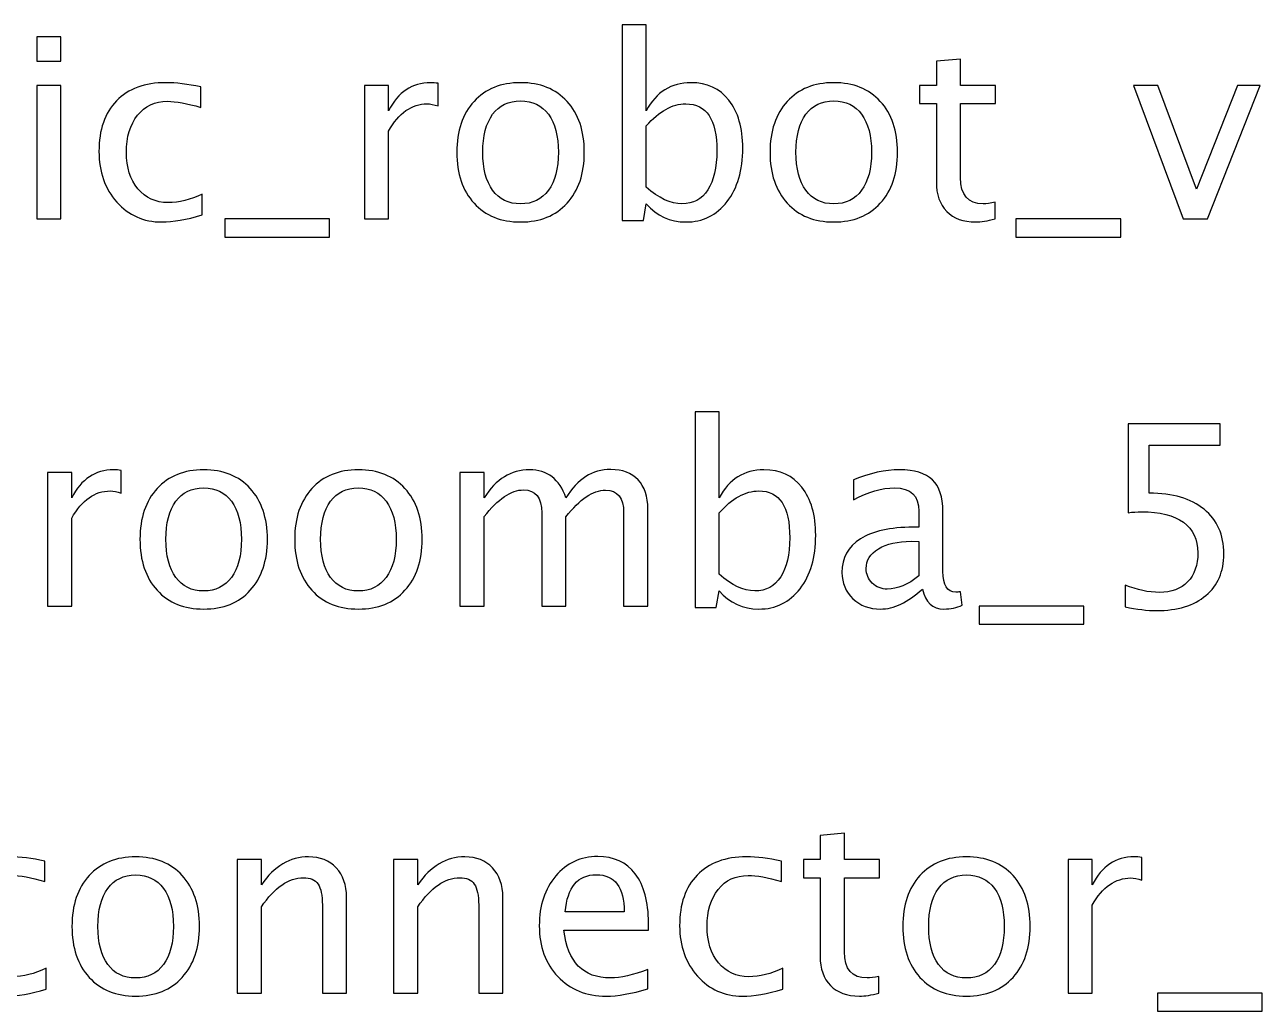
# Model space of a CAD drawing. Header units: centimetres. Extents: x -12.2 to 12.2, y -11.2 to 14.1.
# Drawn here: x 0.23 to 6.47, y 9.18 to 14.15 of the extents above; entities that cross this region are included whole.
import ezdxf

# ---------------------------------------------------------------- set-up
doc = ezdxf.new("R2010")
doc.units = ezdxf.units.CM
doc.header["$MEASUREMENT"] = 0
doc.layers.add('Layer 1', color=7, linetype='Continuous')

msp = doc.modelspace()

# ---------------------------------------------------------------- linework, layer by layer
at = {"layer": 'Layer 1'}
for points, knots in [([(3.24473, 13.16282), (3.24473, 13.16282), (3.24473, 14.14961), (3.24473, 14.14961), (3.24473, 14.14961), (3.24473, 14.14961), (3.36665, 14.14961), (3.36665, 14.14961), (3.36665, 14.14961), (3.36665, 14.14961), (3.36665, 13.71633), (3.36665, 13.71633), (3.36665, 13.71633), (3.4166, 13.81052), (3.49175, 13.85751), (3.59186, 13.85751), (3.59186, 13.85751), (3.67293, 13.85751), (3.73664, 13.82809), (3.78321, 13.76903), (3.78321, 13.76903), (3.82978, 13.70998), (3.85306, 13.62933), (3.85306, 13.5271), (3.85306, 13.5271), (3.85306, 13.41576), (3.8266, 13.3258), (3.7739, 13.25765), (3.7739, 13.25765), (3.72119, 13.18928), (3.65177, 13.1552), (3.56583, 13.1552), (3.56583, 13.1552), (3.48603, 13.1552), (3.41957, 13.18568), (3.36665, 13.24685), (3.36665, 13.24685), (3.36665, 13.24685), (3.35183, 13.16282), (3.35183, 13.16282), (3.35183, 13.16282), (3.35183, 13.16282), (3.24473, 13.16282), (3.24473, 13.16282)], [0, 0, 0, 0, 0.0833333, 0.0833333, 0.0833333, 0.0833333, 0.1666667, 0.1666667, 0.1666667, 0.1666667, 0.25, 0.25, 0.25, 0.25, 0.3333333, 0.3333333, 0.3333333, 0.3333333, 0.4166667, 0.4166667, 0.4166667, 0.4166667, 0.5, 0.5, 0.5, 0.5, 0.5833333, 0.5833333, 0.5833333, 0.5833333, 0.6666667, 0.6666667, 0.6666667, 0.6666667, 0.75, 0.75, 0.75, 0.75, 0.8333333, 0.8333333, 0.8333333, 0.8333333, 1, 1, 1, 1]), ([(0.29241, 13.96673), (0.29241, 13.96673), (0.29241, 14.08865), (0.29241, 14.08865), (0.29241, 14.08865), (0.29241, 14.08865), (0.41433, 14.08865), (0.41433, 14.08865), (0.41433, 14.08865), (0.41433, 14.08865), (0.41433, 13.96673), (0.41433, 13.96673), (0.41433, 13.96673), (0.41433, 13.96673), (0.29241, 13.96673), (0.29241, 13.96673)], [0, 0, 0, 0, 0.2, 0.2, 0.2, 0.2, 0.4, 0.4, 0.4, 0.4, 0.6, 0.6, 0.6, 0.6, 1, 1, 1, 1]), ([(5.12517, 13.17065), (5.08749, 13.16028), (5.05469, 13.1552), (5.02696, 13.1552), (5.02696, 13.1552), (4.96473, 13.1552), (4.91626, 13.17298), (4.88154, 13.20854), (4.88154, 13.20854), (4.84662, 13.2441), (4.82926, 13.29342), (4.82926, 13.35671), (4.82926, 13.35671), (4.82926, 13.35671), (4.82926, 13.7521), (4.82926, 13.7521), (4.82926, 13.7521), (4.82926, 13.7521), (4.74502, 13.7521), (4.74502, 13.7521), (4.74502, 13.7521), (4.74502, 13.7521), (4.74502, 13.84354), (4.74502, 13.84354), (4.74502, 13.84354), (4.74502, 13.84354), (4.82926, 13.84354), (4.82926, 13.84354), (4.82926, 13.84354), (4.82926, 13.84354), (4.82926, 13.96525), (4.82926, 13.96525), (4.82926, 13.96525), (4.82926, 13.96525), (4.95118, 13.97689), (4.95118, 13.97689), (4.95118, 13.97689), (4.95118, 13.97689), (4.95118, 13.84354), (4.95118, 13.84354), (4.95118, 13.84354), (4.95118, 13.84354), (5.12771, 13.84354), (5.12771, 13.84354), (5.12771, 13.84354), (5.12771, 13.84354), (5.12771, 13.7521), (5.12771, 13.7521), (5.12771, 13.7521), (5.12771, 13.7521), (4.95118, 13.7521), (4.95118, 13.7521), (4.95118, 13.7521), (4.95118, 13.7521), (4.95118, 13.37872), (4.95118, 13.37872), (4.95118, 13.37872), (4.95118, 13.29067), (4.98949, 13.24664), (5.0659, 13.24664), (5.0659, 13.24664), (5.0822, 13.24664), (5.10189, 13.24939), (5.12517, 13.25468), (5.12517, 13.25468), (5.12517, 13.25468), (5.12517, 13.17065), (5.12517, 13.17065)], [0, 0, 0, 0, 0.0555556, 0.0555556, 0.0555556, 0.0555556, 0.1111111, 0.1111111, 0.1111111, 0.1111111, 0.1666667, 0.1666667, 0.1666667, 0.1666667, 0.2222222, 0.2222222, 0.2222222, 0.2222222, 0.2777778, 0.2777778, 0.2777778, 0.2777778, 0.3333333, 0.3333333, 0.3333333, 0.3333333, 0.3888889, 0.3888889, 0.3888889, 0.3888889, 0.4444444, 0.4444444, 0.4444444, 0.4444444, 0.5, 0.5, 0.5, 0.5, 0.5555556, 0.5555556, 0.5555556, 0.5555556, 0.6111111, 0.6111111, 0.6111111, 0.6111111, 0.6666667, 0.6666667, 0.6666667, 0.6666667, 0.7222222, 0.7222222, 0.7222222, 0.7222222, 0.7777778, 0.7777778, 0.7777778, 0.7777778, 0.8333333, 0.8333333, 0.8333333, 0.8333333, 0.8888889, 0.8888889, 0.8888889, 0.8888889, 1, 1, 1, 1]), ([(1.1268, 13.19076), (1.04785, 13.16705), (0.97969, 13.1552), (0.92233, 13.1552), (0.92233, 13.1552), (0.83131, 13.1552), (0.75596, 13.18886), (0.69606, 13.25595), (0.69606, 13.25595), (0.63616, 13.32326), (0.6061, 13.40814), (0.6061, 13.51038), (0.6061, 13.51038), (0.6061, 13.6196), (0.63573, 13.7049), (0.695, 13.76586), (0.695, 13.76586), (0.75427, 13.82703), (0.83703, 13.85751), (0.94329, 13.85751), (0.94329, 13.85751), (0.99557, 13.85751), (1.05441, 13.85031), (1.11918, 13.83592), (1.11918, 13.83592), (1.11918, 13.83592), (1.11918, 13.73305), (1.11918, 13.73305), (1.11918, 13.73305), (1.05039, 13.75337), (0.9943, 13.76353), (0.95112, 13.76353), (0.95112, 13.76353), (0.88846, 13.76353), (0.8383, 13.74004), (0.80083, 13.69326), (0.80083, 13.69326), (0.76337, 13.64648), (0.74453, 13.58404), (0.74453, 13.50614), (0.74453, 13.50614), (0.74453, 13.43058), (0.764, 13.36962), (0.80274, 13.32284), (0.80274, 13.32284), (0.84147, 13.27627), (0.89206, 13.25299), (0.95493, 13.25299), (0.95493, 13.25299), (1.0106, 13.25299), (1.06775, 13.26738), (1.1268, 13.29617), (1.1268, 13.29617), (1.1268, 13.29617), (1.1268, 13.19076), (1.1268, 13.19076)], [0, 0, 0, 0, 0.0666667, 0.0666667, 0.0666667, 0.0666667, 0.1333333, 0.1333333, 0.1333333, 0.1333333, 0.2, 0.2, 0.2, 0.2, 0.2666667, 0.2666667, 0.2666667, 0.2666667, 0.3333333, 0.3333333, 0.3333333, 0.3333333, 0.4, 0.4, 0.4, 0.4, 0.4666667, 0.4666667, 0.4666667, 0.4666667, 0.5333333, 0.5333333, 0.5333333, 0.5333333, 0.6, 0.6, 0.6, 0.6, 0.6666667, 0.6666667, 0.6666667, 0.6666667, 0.7333333, 0.7333333, 0.7333333, 0.7333333, 0.8, 0.8, 0.8, 0.8, 0.8666667, 0.8666667, 0.8666667, 0.8666667, 1, 1, 1, 1]), ([(1.94489, 13.17044), (1.94489, 13.17044), (1.94489, 13.84354), (1.94489, 13.84354), (1.94489, 13.84354), (1.94489, 13.84354), (2.06681, 13.84354), (2.06681, 13.84354), (2.06681, 13.84354), (2.06681, 13.84354), (2.06681, 13.71633), (2.06681, 13.71633), (2.06681, 13.71633), (2.11528, 13.81052), (2.18556, 13.85751), (2.27784, 13.85751), (2.27784, 13.85751), (2.29033, 13.85751), (2.30345, 13.85645), (2.317, 13.85434), (2.317, 13.85434), (2.317, 13.85434), (2.317, 13.74025), (2.317, 13.74025), (2.317, 13.74025), (2.29583, 13.74723), (2.27721, 13.75083), (2.26112, 13.75083), (2.26112, 13.75083), (2.18365, 13.75083), (2.11888, 13.70511), (2.06681, 13.61346), (2.06681, 13.61346), (2.06681, 13.61346), (2.06681, 13.17044), (2.06681, 13.17044), (2.06681, 13.17044), (2.06681, 13.17044), (1.94489, 13.17044), (1.94489, 13.17044)], [0, 0, 0, 0, 0.0909091, 0.0909091, 0.0909091, 0.0909091, 0.1818182, 0.1818182, 0.1818182, 0.1818182, 0.2727273, 0.2727273, 0.2727273, 0.2727273, 0.3636364, 0.3636364, 0.3636364, 0.3636364, 0.4545455, 0.4545455, 0.4545455, 0.4545455, 0.5454545, 0.5454545, 0.5454545, 0.5454545, 0.6363636, 0.6363636, 0.6363636, 0.6363636, 0.7272727, 0.7272727, 0.7272727, 0.7272727, 0.8181818, 0.8181818, 0.8181818, 0.8181818, 1, 1, 1, 1]), ([(2.7325, 13.1552), (2.63365, 13.1552), (2.55534, 13.18674), (2.49776, 13.24982), (2.49776, 13.24982), (2.43998, 13.31289), (2.41119, 13.39862), (2.41119, 13.50678), (2.41119, 13.50678), (2.41119, 13.61473), (2.43998, 13.70024), (2.49776, 13.76311), (2.49776, 13.76311), (2.55534, 13.82597), (2.63365, 13.85751), (2.7325, 13.85751), (2.7325, 13.85751), (2.83135, 13.85751), (2.90967, 13.82597), (2.96724, 13.76311), (2.96724, 13.76311), (3.02502, 13.70024), (3.05381, 13.61473), (3.05381, 13.50678), (3.05381, 13.50678), (3.05381, 13.39862), (3.02502, 13.31289), (2.96724, 13.24982), (2.96724, 13.24982), (2.90967, 13.18674), (2.83135, 13.1552), (2.7325, 13.1552)], [0, 0, 0, 0, 0.1111111, 0.1111111, 0.1111111, 0.1111111, 0.2222222, 0.2222222, 0.2222222, 0.2222222, 0.3333333, 0.3333333, 0.3333333, 0.3333333, 0.4444444, 0.4444444, 0.4444444, 0.4444444, 0.5555556, 0.5555556, 0.5555556, 0.5555556, 0.6666667, 0.6666667, 0.6666667, 0.6666667, 0.7777778, 0.7777778, 0.7777778, 0.7777778, 1, 1, 1, 1]), ([(4.31195, 13.1552), (4.2131, 13.1552), (4.13479, 13.18674), (4.07721, 13.24982), (4.07721, 13.24982), (4.01943, 13.31289), (3.99064, 13.39862), (3.99064, 13.50678), (3.99064, 13.50678), (3.99064, 13.61473), (4.01943, 13.70024), (4.07721, 13.76311), (4.07721, 13.76311), (4.13479, 13.82597), (4.2131, 13.85751), (4.31195, 13.85751), (4.31195, 13.85751), (4.4108, 13.85751), (4.48912, 13.82597), (4.54669, 13.76311), (4.54669, 13.76311), (4.60447, 13.70024), (4.63326, 13.61473), (4.63326, 13.50678), (4.63326, 13.50678), (4.63326, 13.39862), (4.60447, 13.31289), (4.54669, 13.24982), (4.54669, 13.24982), (4.48912, 13.18674), (4.4108, 13.1552), (4.31195, 13.1552)], [0, 0, 0, 0, 0.1111111, 0.1111111, 0.1111111, 0.1111111, 0.2222222, 0.2222222, 0.2222222, 0.2222222, 0.3333333, 0.3333333, 0.3333333, 0.3333333, 0.4444444, 0.4444444, 0.4444444, 0.4444444, 0.5555556, 0.5555556, 0.5555556, 0.5555556, 0.6666667, 0.6666667, 0.6666667, 0.6666667, 0.7777778, 0.7777778, 0.7777778, 0.7777778, 1, 1, 1, 1]), ([(0.29241, 13.17044), (0.29241, 13.17044), (0.29241, 13.84354), (0.29241, 13.84354), (0.29241, 13.84354), (0.29241, 13.84354), (0.41433, 13.84354), (0.41433, 13.84354), (0.41433, 13.84354), (0.41433, 13.84354), (0.41433, 13.17044), (0.41433, 13.17044), (0.41433, 13.17044), (0.41433, 13.17044), (0.29241, 13.17044), (0.29241, 13.17044)], [0, 0, 0, 0, 0.2, 0.2, 0.2, 0.2, 0.4, 0.4, 0.4, 0.4, 0.6, 0.6, 0.6, 0.6, 1, 1, 1, 1]), ([(6.07428, 13.17044), (6.07428, 13.17044), (5.82367, 13.84354), (5.82367, 13.84354), (5.82367, 13.84354), (5.82367, 13.84354), (5.94559, 13.84354), (5.94559, 13.84354), (5.94559, 13.84354), (5.94559, 13.84354), (6.14096, 13.32051), (6.14096, 13.32051), (6.14096, 13.32051), (6.14096, 13.32051), (6.34776, 13.84354), (6.34776, 13.84354), (6.34776, 13.84354), (6.34776, 13.84354), (6.46248, 13.84354), (6.46248, 13.84354), (6.46248, 13.84354), (6.46248, 13.84354), (6.19642, 13.17044), (6.19642, 13.17044), (6.19642, 13.17044), (6.19642, 13.17044), (6.07428, 13.17044), (6.07428, 13.17044)], [0, 0, 0, 0, 0.125, 0.125, 0.125, 0.125, 0.25, 0.25, 0.25, 0.25, 0.375, 0.375, 0.375, 0.375, 0.5, 0.5, 0.5, 0.5, 0.625, 0.625, 0.625, 0.625, 0.75, 0.75, 0.75, 0.75, 1, 1, 1, 1]), ([(2.73229, 13.24664), (2.79261, 13.24664), (2.8396, 13.26929), (2.87305, 13.3148), (2.87305, 13.3148), (2.90628, 13.36009), (2.923, 13.42423), (2.923, 13.50678), (2.923, 13.50678), (2.923, 13.58912), (2.90628, 13.65304), (2.87305, 13.69834), (2.87305, 13.69834), (2.8396, 13.74342), (2.79261, 13.76607), (2.73229, 13.76607), (2.73229, 13.76607), (2.67175, 13.76607), (2.62476, 13.74342), (2.59174, 13.69834), (2.59174, 13.69834), (2.55851, 13.65304), (2.542, 13.58912), (2.542, 13.50678), (2.542, 13.50678), (2.542, 13.42423), (2.55851, 13.36009), (2.59174, 13.3148), (2.59174, 13.3148), (2.62476, 13.26929), (2.67175, 13.24664), (2.73229, 13.24664)], [0, 0, 0, 0, 0.1111111, 0.1111111, 0.1111111, 0.1111111, 0.2222222, 0.2222222, 0.2222222, 0.2222222, 0.3333333, 0.3333333, 0.3333333, 0.3333333, 0.4444444, 0.4444444, 0.4444444, 0.4444444, 0.5555556, 0.5555556, 0.5555556, 0.5555556, 0.6666667, 0.6666667, 0.6666667, 0.6666667, 0.7777778, 0.7777778, 0.7777778, 0.7777778, 1, 1, 1, 1]), ([(3.36665, 13.33088), (3.42952, 13.27479), (3.48942, 13.24664), (3.54636, 13.24664), (3.54636, 13.24664), (3.60245, 13.24664), (3.64584, 13.27014), (3.67632, 13.31691), (3.67632, 13.31691), (3.70701, 13.36369), (3.72225, 13.42952), (3.72225, 13.51461), (3.72225, 13.51461), (3.72225, 13.67209), (3.67018, 13.75083), (3.56604, 13.75083), (3.56604, 13.75083), (3.49788, 13.75083), (3.43142, 13.714), (3.36665, 13.64013), (3.36665, 13.64013), (3.36665, 13.64013), (3.36665, 13.33088), (3.36665, 13.33088)], [0, 0, 0, 0, 0.1428571, 0.1428571, 0.1428571, 0.1428571, 0.2857143, 0.2857143, 0.2857143, 0.2857143, 0.4285714, 0.4285714, 0.4285714, 0.4285714, 0.5714286, 0.5714286, 0.5714286, 0.5714286, 0.7142857, 0.7142857, 0.7142857, 0.7142857, 1, 1, 1, 1]), ([(4.31174, 13.24664), (4.37206, 13.24664), (4.41905, 13.26929), (4.4525, 13.3148), (4.4525, 13.3148), (4.48573, 13.36009), (4.50245, 13.42423), (4.50245, 13.50678), (4.50245, 13.50678), (4.50245, 13.58912), (4.48573, 13.65304), (4.4525, 13.69834), (4.4525, 13.69834), (4.41905, 13.74342), (4.37206, 13.76607), (4.31174, 13.76607), (4.31174, 13.76607), (4.2512, 13.76607), (4.20421, 13.74342), (4.17119, 13.69834), (4.17119, 13.69834), (4.13796, 13.65304), (4.12145, 13.58912), (4.12145, 13.50678), (4.12145, 13.50678), (4.12145, 13.42423), (4.13796, 13.36009), (4.17119, 13.3148), (4.17119, 13.3148), (4.20421, 13.26929), (4.2512, 13.24664), (4.31174, 13.24664)], [0, 0, 0, 0, 0.1111111, 0.1111111, 0.1111111, 0.1111111, 0.2222222, 0.2222222, 0.2222222, 0.2222222, 0.3333333, 0.3333333, 0.3333333, 0.3333333, 0.4444444, 0.4444444, 0.4444444, 0.4444444, 0.5555556, 0.5555556, 0.5555556, 0.5555556, 0.6666667, 0.6666667, 0.6666667, 0.6666667, 0.7777778, 0.7777778, 0.7777778, 0.7777778, 1, 1, 1, 1]), ([(1.24131, 13.079), (1.24131, 13.079), (1.24131, 13.17044), (1.24131, 13.17044), (1.24131, 13.17044), (1.24131, 13.17044), (1.76963, 13.17044), (1.76963, 13.17044), (1.76963, 13.17044), (1.76963, 13.17044), (1.76963, 13.079), (1.76963, 13.079), (1.76963, 13.079), (1.76963, 13.079), (1.24131, 13.079), (1.24131, 13.079)], [0, 0, 0, 0, 0.2, 0.2, 0.2, 0.2, 0.4, 0.4, 0.4, 0.4, 0.6, 0.6, 0.6, 0.6, 1, 1, 1, 1]), ([(5.23058, 13.079), (5.23058, 13.079), (5.23058, 13.17044), (5.23058, 13.17044), (5.23058, 13.17044), (5.23058, 13.17044), (5.7589, 13.17044), (5.7589, 13.17044), (5.7589, 13.17044), (5.7589, 13.17044), (5.7589, 13.079), (5.7589, 13.079), (5.7589, 13.079), (5.7589, 13.079), (5.23058, 13.079), (5.23058, 13.079)], [0, 0, 0, 0, 0.2, 0.2, 0.2, 0.2, 0.4, 0.4, 0.4, 0.4, 0.6, 0.6, 0.6, 0.6, 1, 1, 1, 1]), ([(3.61262, 11.21125), (3.61262, 11.21125), (3.61262, 12.19804), (3.61262, 12.19804), (3.61262, 12.19804), (3.61262, 12.19804), (3.73454, 12.19804), (3.73454, 12.19804), (3.73454, 12.19804), (3.73454, 12.19804), (3.73454, 11.76476), (3.73454, 11.76476), (3.73454, 11.76476), (3.78449, 11.85895), (3.85964, 11.90594), (3.95975, 11.90594), (3.95975, 11.90594), (4.04082, 11.90594), (4.10453, 11.87652), (4.1511, 11.81746), (4.1511, 11.81746), (4.19767, 11.75841), (4.22095, 11.67776), (4.22095, 11.57553), (4.22095, 11.57553), (4.22095, 11.46419), (4.19449, 11.37423), (4.14179, 11.30608), (4.14179, 11.30608), (4.08908, 11.23771), (4.01966, 11.20363), (3.93372, 11.20363), (3.93372, 11.20363), (3.85392, 11.20363), (3.78746, 11.23411), (3.73454, 11.29528), (3.73454, 11.29528), (3.73454, 11.29528), (3.71972, 11.21125), (3.71972, 11.21125), (3.71972, 11.21125), (3.71972, 11.21125), (3.61262, 11.21125), (3.61262, 11.21125)], [0, 0, 0, 0, 0.0833333, 0.0833333, 0.0833333, 0.0833333, 0.1666667, 0.1666667, 0.1666667, 0.1666667, 0.25, 0.25, 0.25, 0.25, 0.3333333, 0.3333333, 0.3333333, 0.3333333, 0.4166667, 0.4166667, 0.4166667, 0.4166667, 0.5, 0.5, 0.5, 0.5, 0.5833333, 0.5833333, 0.5833333, 0.5833333, 0.6666667, 0.6666667, 0.6666667, 0.6666667, 0.75, 0.75, 0.75, 0.75, 0.8333333, 0.8333333, 0.8333333, 0.8333333, 1, 1, 1, 1]), ([(5.78114, 11.21506), (5.78114, 11.21506), (5.78114, 11.32428), (5.78114, 11.32428), (5.78114, 11.32428), (5.84189, 11.29973), (5.89946, 11.28745), (5.9545, 11.28745), (5.9545, 11.28745), (6.01461, 11.28745), (6.06202, 11.30523), (6.09652, 11.34079), (6.09652, 11.34079), (6.13103, 11.37635), (6.14817, 11.42525), (6.14817, 11.48748), (6.14817, 11.48748), (6.14817, 11.55436), (6.12383, 11.60559), (6.07515, 11.64093), (6.07515, 11.64093), (6.02646, 11.67628), (5.95598, 11.69385), (5.8639, 11.69385), (5.8639, 11.69385), (5.84252, 11.69385), (5.81988, 11.69237), (5.79638, 11.68941), (5.79638, 11.68941), (5.79638, 11.68941), (5.79638, 12.13708), (5.79638, 12.13708), (5.79638, 12.13708), (5.79638, 12.13708), (6.2612, 12.13708), (6.2612, 12.13708), (6.2612, 12.13708), (6.2612, 12.13708), (6.2612, 12.0304), (6.2612, 12.0304), (6.2612, 12.0304), (6.2612, 12.0304), (5.90306, 12.0304), (5.90306, 12.0304), (5.90306, 12.0304), (5.90306, 12.0304), (5.90306, 11.78783), (5.90306, 11.78783), (5.90306, 11.78783), (6.02117, 11.78783), (6.11325, 11.76074), (6.1795, 11.70655), (6.1795, 11.70655), (6.24575, 11.65258), (6.27898, 11.57765), (6.27898, 11.48176), (6.27898, 11.48176), (6.27898, 11.39244), (6.24892, 11.32259), (6.18881, 11.272), (6.18881, 11.272), (6.1287, 11.22141), (6.04572, 11.19601), (5.93989, 11.19601), (5.93989, 11.19601), (5.89269, 11.19601), (5.83977, 11.20236), (5.78114, 11.21506)], [0, 0, 0, 0, 0.0555556, 0.0555556, 0.0555556, 0.0555556, 0.1111111, 0.1111111, 0.1111111, 0.1111111, 0.1666667, 0.1666667, 0.1666667, 0.1666667, 0.2222222, 0.2222222, 0.2222222, 0.2222222, 0.2777778, 0.2777778, 0.2777778, 0.2777778, 0.3333333, 0.3333333, 0.3333333, 0.3333333, 0.3888889, 0.3888889, 0.3888889, 0.3888889, 0.4444444, 0.4444444, 0.4444444, 0.4444444, 0.5, 0.5, 0.5, 0.5, 0.5555556, 0.5555556, 0.5555556, 0.5555556, 0.6111111, 0.6111111, 0.6111111, 0.6111111, 0.6666667, 0.6666667, 0.6666667, 0.6666667, 0.7222222, 0.7222222, 0.7222222, 0.7222222, 0.7777778, 0.7777778, 0.7777778, 0.7777778, 0.8333333, 0.8333333, 0.8333333, 0.8333333, 0.8888889, 0.8888889, 0.8888889, 0.8888889, 1, 1, 1, 1]), ([(0.34682, 11.21887), (0.34682, 11.21887), (0.34682, 11.89197), (0.34682, 11.89197), (0.34682, 11.89197), (0.34682, 11.89197), (0.46874, 11.89197), (0.46874, 11.89197), (0.46874, 11.89197), (0.46874, 11.89197), (0.46874, 11.76476), (0.46874, 11.76476), (0.46874, 11.76476), (0.51721, 11.85895), (0.58749, 11.90594), (0.67977, 11.90594), (0.67977, 11.90594), (0.69226, 11.90594), (0.70538, 11.90488), (0.71893, 11.90277), (0.71893, 11.90277), (0.71893, 11.90277), (0.71893, 11.78868), (0.71893, 11.78868), (0.71893, 11.78868), (0.69776, 11.79566), (0.67914, 11.79926), (0.66305, 11.79926), (0.66305, 11.79926), (0.58558, 11.79926), (0.52081, 11.75354), (0.46874, 11.66189), (0.46874, 11.66189), (0.46874, 11.66189), (0.46874, 11.21887), (0.46874, 11.21887), (0.46874, 11.21887), (0.46874, 11.21887), (0.34682, 11.21887), (0.34682, 11.21887)], [0, 0, 0, 0, 0.0909091, 0.0909091, 0.0909091, 0.0909091, 0.1818182, 0.1818182, 0.1818182, 0.1818182, 0.2727273, 0.2727273, 0.2727273, 0.2727273, 0.3636364, 0.3636364, 0.3636364, 0.3636364, 0.4545455, 0.4545455, 0.4545455, 0.4545455, 0.5454545, 0.5454545, 0.5454545, 0.5454545, 0.6363636, 0.6363636, 0.6363636, 0.6363636, 0.7272727, 0.7272727, 0.7272727, 0.7272727, 0.8181818, 0.8181818, 0.8181818, 0.8181818, 1, 1, 1, 1]), ([(1.13443, 11.20363), (1.03558, 11.20363), (0.95727, 11.23517), (0.89969, 11.29825), (0.89969, 11.29825), (0.84191, 11.36132), (0.81312, 11.44705), (0.81312, 11.55521), (0.81312, 11.55521), (0.81312, 11.66316), (0.84191, 11.74867), (0.89969, 11.81154), (0.89969, 11.81154), (0.95727, 11.8744), (1.03558, 11.90594), (1.13443, 11.90594), (1.13443, 11.90594), (1.23328, 11.90594), (1.3116, 11.8744), (1.36917, 11.81154), (1.36917, 11.81154), (1.42695, 11.74867), (1.45574, 11.66316), (1.45574, 11.55521), (1.45574, 11.55521), (1.45574, 11.44705), (1.42695, 11.36132), (1.36917, 11.29825), (1.36917, 11.29825), (1.3116, 11.23517), (1.23328, 11.20363), (1.13443, 11.20363)], [0, 0, 0, 0, 0.1111111, 0.1111111, 0.1111111, 0.1111111, 0.2222222, 0.2222222, 0.2222222, 0.2222222, 0.3333333, 0.3333333, 0.3333333, 0.3333333, 0.4444444, 0.4444444, 0.4444444, 0.4444444, 0.5555556, 0.5555556, 0.5555556, 0.5555556, 0.6666667, 0.6666667, 0.6666667, 0.6666667, 0.7777778, 0.7777778, 0.7777778, 0.7777778, 1, 1, 1, 1]), ([(1.91463, 11.20363), (1.81578, 11.20363), (1.73747, 11.23517), (1.67989, 11.29825), (1.67989, 11.29825), (1.62211, 11.36132), (1.59332, 11.44705), (1.59332, 11.55521), (1.59332, 11.55521), (1.59332, 11.66316), (1.62211, 11.74867), (1.67989, 11.81154), (1.67989, 11.81154), (1.73747, 11.8744), (1.81578, 11.90594), (1.91463, 11.90594), (1.91463, 11.90594), (2.01348, 11.90594), (2.0918, 11.8744), (2.14937, 11.81154), (2.14937, 11.81154), (2.20715, 11.74867), (2.23594, 11.66316), (2.23594, 11.55521), (2.23594, 11.55521), (2.23594, 11.44705), (2.20715, 11.36132), (2.14937, 11.29825), (2.14937, 11.29825), (2.0918, 11.23517), (2.01348, 11.20363), (1.91463, 11.20363)], [0, 0, 0, 0, 0.1111111, 0.1111111, 0.1111111, 0.1111111, 0.2222222, 0.2222222, 0.2222222, 0.2222222, 0.3333333, 0.3333333, 0.3333333, 0.3333333, 0.4444444, 0.4444444, 0.4444444, 0.4444444, 0.5555556, 0.5555556, 0.5555556, 0.5555556, 0.6666667, 0.6666667, 0.6666667, 0.6666667, 0.7777778, 0.7777778, 0.7777778, 0.7777778, 1, 1, 1, 1]), ([(2.42686, 11.21887), (2.42686, 11.21887), (2.42686, 11.89197), (2.42686, 11.89197), (2.42686, 11.89197), (2.42686, 11.89197), (2.54878, 11.89197), (2.54878, 11.89197), (2.54878, 11.89197), (2.54878, 11.89197), (2.54878, 11.76476), (2.54878, 11.76476), (2.54878, 11.76476), (2.60826, 11.85895), (2.68446, 11.90594), (2.7778, 11.90594), (2.7778, 11.90594), (2.86776, 11.90594), (2.92893, 11.85895), (2.96153, 11.76476), (2.96153, 11.76476), (3.01932, 11.8598), (3.09467, 11.90721), (3.18717, 11.90721), (3.18717, 11.90721), (3.24622, 11.90721), (3.29215, 11.88985), (3.32496, 11.85493), (3.32496, 11.85493), (3.35777, 11.82), (3.37428, 11.77111), (3.37428, 11.70824), (3.37428, 11.70824), (3.37428, 11.70824), (3.37428, 11.21887), (3.37428, 11.21887), (3.37428, 11.21887), (3.37428, 11.21887), (3.25236, 11.21887), (3.25236, 11.21887), (3.25236, 11.21887), (3.25236, 11.21887), (3.25236, 11.68814), (3.25236, 11.68814), (3.25236, 11.68814), (3.25236, 11.76476), (3.22188, 11.80307), (3.16092, 11.80307), (3.16092, 11.80307), (3.09763, 11.80307), (3.03117, 11.75841), (2.96153, 11.66887), (2.96153, 11.66887), (2.96153, 11.66887), (2.96153, 11.21887), (2.96153, 11.21887), (2.96153, 11.21887), (2.96153, 11.21887), (2.83961, 11.21887), (2.83961, 11.21887), (2.83961, 11.21887), (2.83961, 11.21887), (2.83961, 11.68856), (2.83961, 11.68856), (2.83961, 11.68856), (2.83961, 11.76582), (2.80871, 11.80434), (2.74669, 11.80434), (2.74669, 11.80434), (2.68509, 11.80434), (2.61905, 11.75947), (2.54878, 11.66951), (2.54878, 11.66951), (2.54878, 11.66951), (2.54878, 11.21887), (2.54878, 11.21887), (2.54878, 11.21887), (2.54878, 11.21887), (2.42686, 11.21887), (2.42686, 11.21887)], [0, 0, 0, 0, 0.047619, 0.047619, 0.047619, 0.047619, 0.0952381, 0.0952381, 0.0952381, 0.0952381, 0.1428571, 0.1428571, 0.1428571, 0.1428571, 0.1904762, 0.1904762, 0.1904762, 0.1904762, 0.2380952, 0.2380952, 0.2380952, 0.2380952, 0.2857143, 0.2857143, 0.2857143, 0.2857143, 0.3333333, 0.3333333, 0.3333333, 0.3333333, 0.3809524, 0.3809524, 0.3809524, 0.3809524, 0.4285714, 0.4285714, 0.4285714, 0.4285714, 0.4761905, 0.4761905, 0.4761905, 0.4761905, 0.5238095, 0.5238095, 0.5238095, 0.5238095, 0.5714286, 0.5714286, 0.5714286, 0.5714286, 0.6190476, 0.6190476, 0.6190476, 0.6190476, 0.6666667, 0.6666667, 0.6666667, 0.6666667, 0.7142857, 0.7142857, 0.7142857, 0.7142857, 0.7619048, 0.7619048, 0.7619048, 0.7619048, 0.8095238, 0.8095238, 0.8095238, 0.8095238, 0.8571429, 0.8571429, 0.8571429, 0.8571429, 0.9047619, 0.9047619, 0.9047619, 0.9047619, 1, 1, 1, 1]), ([(4.75879, 11.3046), (4.68556, 11.23729), (4.61507, 11.20363), (4.54734, 11.20363), (4.54734, 11.20363), (4.49167, 11.20363), (4.44531, 11.22099), (4.4087, 11.25591), (4.4087, 11.25591), (4.37187, 11.29084), (4.35345, 11.33486), (4.35345, 11.38799), (4.35345, 11.38799), (4.35345, 11.46144), (4.38435, 11.51796), (4.44616, 11.55733), (4.44616, 11.55733), (4.50797, 11.5967), (4.59666, 11.61638), (4.71223, 11.61638), (4.71223, 11.61638), (4.71223, 11.61638), (4.7408, 11.61638), (4.7408, 11.61638), (4.7408, 11.61638), (4.7408, 11.61638), (4.7408, 11.69745), (4.7408, 11.69745), (4.7408, 11.69745), (4.7408, 11.77555), (4.70016, 11.8145), (4.61867, 11.8145), (4.61867, 11.8145), (4.55559, 11.8145), (4.48659, 11.7946), (4.41187, 11.75481), (4.41187, 11.75481), (4.41187, 11.75481), (4.41187, 11.85514), (4.41187, 11.85514), (4.41187, 11.85514), (4.494, 11.88901), (4.57147, 11.90594), (4.64407, 11.90594), (4.64407, 11.90594), (4.71879, 11.90594), (4.77403, 11.88901), (4.80938, 11.85493), (4.80938, 11.85493), (4.84494, 11.82085), (4.86272, 11.76836), (4.86272, 11.69745), (4.86272, 11.69745), (4.86272, 11.69745), (4.86272, 11.39328), (4.86272, 11.39328), (4.86272, 11.39328), (4.86272, 11.32365), (4.8841, 11.28872), (4.92707, 11.28872), (4.92707, 11.28872), (4.93236, 11.28872), (4.94019, 11.28957), (4.95056, 11.29126), (4.95056, 11.29126), (4.95056, 11.29126), (4.95924, 11.22353), (4.95924, 11.22353), (4.95924, 11.22353), (4.93151, 11.21019), (4.90103, 11.20363), (4.86759, 11.20363), (4.86759, 11.20363), (4.81065, 11.20363), (4.77446, 11.23729), (4.75879, 11.3046)], [0, 0, 0, 0, 0.05, 0.05, 0.05, 0.05, 0.1, 0.1, 0.1, 0.1, 0.15, 0.15, 0.15, 0.15, 0.2, 0.2, 0.2, 0.2, 0.25, 0.25, 0.25, 0.25, 0.3, 0.3, 0.3, 0.3, 0.35, 0.35, 0.35, 0.35, 0.4, 0.4, 0.4, 0.4, 0.45, 0.45, 0.45, 0.45, 0.5, 0.5, 0.5, 0.5, 0.55, 0.55, 0.55, 0.55, 0.6, 0.6, 0.6, 0.6, 0.65, 0.65, 0.65, 0.65, 0.7, 0.7, 0.7, 0.7, 0.75, 0.75, 0.75, 0.75, 0.8, 0.8, 0.8, 0.8, 0.85, 0.85, 0.85, 0.85, 0.9, 0.9, 0.9, 0.9, 1, 1, 1, 1]), ([(1.13422, 11.29507), (1.19454, 11.29507), (1.24153, 11.31772), (1.27498, 11.36323), (1.27498, 11.36323), (1.30821, 11.40852), (1.32493, 11.47266), (1.32493, 11.55521), (1.32493, 11.55521), (1.32493, 11.63755), (1.30821, 11.70147), (1.27498, 11.74677), (1.27498, 11.74677), (1.24153, 11.79185), (1.19454, 11.8145), (1.13422, 11.8145), (1.13422, 11.8145), (1.07368, 11.8145), (1.02669, 11.79185), (0.99367, 11.74677), (0.99367, 11.74677), (0.96044, 11.70147), (0.94393, 11.63755), (0.94393, 11.55521), (0.94393, 11.55521), (0.94393, 11.47266), (0.96044, 11.40852), (0.99367, 11.36323), (0.99367, 11.36323), (1.02669, 11.31772), (1.07368, 11.29507), (1.13422, 11.29507)], [0, 0, 0, 0, 0.1111111, 0.1111111, 0.1111111, 0.1111111, 0.2222222, 0.2222222, 0.2222222, 0.2222222, 0.3333333, 0.3333333, 0.3333333, 0.3333333, 0.4444444, 0.4444444, 0.4444444, 0.4444444, 0.5555556, 0.5555556, 0.5555556, 0.5555556, 0.6666667, 0.6666667, 0.6666667, 0.6666667, 0.7777778, 0.7777778, 0.7777778, 0.7777778, 1, 1, 1, 1]), ([(1.91442, 11.29507), (1.97474, 11.29507), (2.02173, 11.31772), (2.05518, 11.36323), (2.05518, 11.36323), (2.08841, 11.40852), (2.10513, 11.47266), (2.10513, 11.55521), (2.10513, 11.55521), (2.10513, 11.63755), (2.08841, 11.70147), (2.05518, 11.74677), (2.05518, 11.74677), (2.02173, 11.79185), (1.97474, 11.8145), (1.91442, 11.8145), (1.91442, 11.8145), (1.85388, 11.8145), (1.80689, 11.79185), (1.77387, 11.74677), (1.77387, 11.74677), (1.74064, 11.70147), (1.72413, 11.63755), (1.72413, 11.55521), (1.72413, 11.55521), (1.72413, 11.47266), (1.74064, 11.40852), (1.77387, 11.36323), (1.77387, 11.36323), (1.80689, 11.31772), (1.85388, 11.29507), (1.91442, 11.29507)], [0, 0, 0, 0, 0.1111111, 0.1111111, 0.1111111, 0.1111111, 0.2222222, 0.2222222, 0.2222222, 0.2222222, 0.3333333, 0.3333333, 0.3333333, 0.3333333, 0.4444444, 0.4444444, 0.4444444, 0.4444444, 0.5555556, 0.5555556, 0.5555556, 0.5555556, 0.6666667, 0.6666667, 0.6666667, 0.6666667, 0.7777778, 0.7777778, 0.7777778, 0.7777778, 1, 1, 1, 1]), ([(3.73454, 11.37931), (3.79741, 11.32322), (3.85731, 11.29507), (3.91425, 11.29507), (3.91425, 11.29507), (3.97034, 11.29507), (4.01373, 11.31857), (4.04421, 11.36534), (4.04421, 11.36534), (4.0749, 11.41212), (4.09014, 11.47795), (4.09014, 11.56304), (4.09014, 11.56304), (4.09014, 11.72052), (4.03807, 11.79926), (3.93393, 11.79926), (3.93393, 11.79926), (3.86577, 11.79926), (3.79931, 11.76243), (3.73454, 11.68856), (3.73454, 11.68856), (3.73454, 11.68856), (3.73454, 11.37931), (3.73454, 11.37931)], [0, 0, 0, 0, 0.1428571, 0.1428571, 0.1428571, 0.1428571, 0.2857143, 0.2857143, 0.2857143, 0.2857143, 0.4285714, 0.4285714, 0.4285714, 0.4285714, 0.5714286, 0.5714286, 0.5714286, 0.5714286, 0.7142857, 0.7142857, 0.7142857, 0.7142857, 1, 1, 1, 1]), ([(4.7408, 11.37106), (4.7408, 11.37106), (4.7408, 11.54399), (4.7408, 11.54399), (4.7408, 11.54399), (4.7408, 11.54399), (4.70164, 11.54526), (4.70164, 11.54526), (4.70164, 11.54526), (4.63391, 11.54526), (4.5793, 11.53277), (4.5376, 11.5078), (4.5376, 11.5078), (4.49611, 11.48261), (4.47537, 11.44938), (4.47537, 11.40789), (4.47537, 11.40789), (4.47537, 11.37889), (4.48574, 11.35434), (4.50627, 11.33423), (4.50627, 11.33423), (4.52702, 11.31412), (4.55221, 11.30396), (4.58205, 11.30396), (4.58205, 11.30396), (4.63285, 11.30396), (4.68577, 11.3264), (4.7408, 11.37106)], [0, 0, 0, 0, 0.125, 0.125, 0.125, 0.125, 0.25, 0.25, 0.25, 0.25, 0.375, 0.375, 0.375, 0.375, 0.5, 0.5, 0.5, 0.5, 0.625, 0.625, 0.625, 0.625, 0.75, 0.75, 0.75, 0.75, 1, 1, 1, 1]), ([(5.04454, 11.12743), (5.04454, 11.12743), (5.04454, 11.21887), (5.04454, 11.21887), (5.04454, 11.21887), (5.04454, 11.21887), (5.57286, 11.21887), (5.57286, 11.21887), (5.57286, 11.21887), (5.57286, 11.21887), (5.57286, 11.12743), (5.57286, 11.12743), (5.57286, 11.12743), (5.57286, 11.12743), (5.04454, 11.12743), (5.04454, 11.12743)], [0, 0, 0, 0, 0.2, 0.2, 0.2, 0.2, 0.4, 0.4, 0.4, 0.4, 0.6, 0.6, 0.6, 0.6, 1, 1, 1, 1]), ([(4.5393, 9.26751), (4.50162, 9.25714), (4.46882, 9.25206), (4.44109, 9.25206), (4.44109, 9.25206), (4.37886, 9.25206), (4.33039, 9.26984), (4.29567, 9.3054), (4.29567, 9.3054), (4.26075, 9.34096), (4.24339, 9.39028), (4.24339, 9.45357), (4.24339, 9.45357), (4.24339, 9.45357), (4.24339, 9.84896), (4.24339, 9.84896), (4.24339, 9.84896), (4.24339, 9.84896), (4.15915, 9.84896), (4.15915, 9.84896), (4.15915, 9.84896), (4.15915, 9.84896), (4.15915, 9.9404), (4.15915, 9.9404), (4.15915, 9.9404), (4.15915, 9.9404), (4.24339, 9.9404), (4.24339, 9.9404), (4.24339, 9.9404), (4.24339, 9.9404), (4.24339, 10.06211), (4.24339, 10.06211), (4.24339, 10.06211), (4.24339, 10.06211), (4.36531, 10.07375), (4.36531, 10.07375), (4.36531, 10.07375), (4.36531, 10.07375), (4.36531, 9.9404), (4.36531, 9.9404), (4.36531, 9.9404), (4.36531, 9.9404), (4.54184, 9.9404), (4.54184, 9.9404), (4.54184, 9.9404), (4.54184, 9.9404), (4.54184, 9.84896), (4.54184, 9.84896), (4.54184, 9.84896), (4.54184, 9.84896), (4.36531, 9.84896), (4.36531, 9.84896), (4.36531, 9.84896), (4.36531, 9.84896), (4.36531, 9.47558), (4.36531, 9.47558), (4.36531, 9.47558), (4.36531, 9.38753), (4.40362, 9.3435), (4.48003, 9.3435), (4.48003, 9.3435), (4.49633, 9.3435), (4.51602, 9.34625), (4.5393, 9.35154), (4.5393, 9.35154), (4.5393, 9.35154), (4.5393, 9.26751), (4.5393, 9.26751)], [0, 0, 0, 0, 0.0555556, 0.0555556, 0.0555556, 0.0555556, 0.1111111, 0.1111111, 0.1111111, 0.1111111, 0.1666667, 0.1666667, 0.1666667, 0.1666667, 0.2222222, 0.2222222, 0.2222222, 0.2222222, 0.2777778, 0.2777778, 0.2777778, 0.2777778, 0.3333333, 0.3333333, 0.3333333, 0.3333333, 0.3888889, 0.3888889, 0.3888889, 0.3888889, 0.4444444, 0.4444444, 0.4444444, 0.4444444, 0.5, 0.5, 0.5, 0.5, 0.5555556, 0.5555556, 0.5555556, 0.5555556, 0.6111111, 0.6111111, 0.6111111, 0.6111111, 0.6666667, 0.6666667, 0.6666667, 0.6666667, 0.7222222, 0.7222222, 0.7222222, 0.7222222, 0.7777778, 0.7777778, 0.7777778, 0.7777778, 0.8333333, 0.8333333, 0.8333333, 0.8333333, 0.8888889, 0.8888889, 0.8888889, 0.8888889, 1, 1, 1, 1]), ([(0.34047, 9.28762), (0.26152, 9.26391), (0.19336, 9.25206), (0.136, 9.25206), (0.136, 9.25206), (0.04498, 9.25206), (-0.03037, 9.28572), (-0.09027, 9.35281), (-0.09027, 9.35281), (-0.15017, 9.42012), (-0.18023, 9.505), (-0.18023, 9.60724), (-0.18023, 9.60724), (-0.18023, 9.71646), (-0.1506, 9.80176), (-0.09133, 9.86272), (-0.09133, 9.86272), (-0.03206, 9.92389), (0.0507, 9.95437), (0.15696, 9.95437), (0.15696, 9.95437), (0.20924, 9.95437), (0.26808, 9.94717), (0.33285, 9.93278), (0.33285, 9.93278), (0.33285, 9.93278), (0.33285, 9.82991), (0.33285, 9.82991), (0.33285, 9.82991), (0.26406, 9.85023), (0.20797, 9.86039), (0.16479, 9.86039), (0.16479, 9.86039), (0.10213, 9.86039), (0.05197, 9.8369), (0.0145, 9.79012), (0.0145, 9.79012), (-0.02296, 9.74334), (-0.0418, 9.6809), (-0.0418, 9.603), (-0.0418, 9.603), (-0.0418, 9.52744), (-0.02233, 9.46648), (0.01641, 9.4197), (0.01641, 9.4197), (0.05514, 9.37313), (0.10573, 9.34985), (0.1686, 9.34985), (0.1686, 9.34985), (0.22427, 9.34985), (0.28142, 9.36424), (0.34047, 9.39303), (0.34047, 9.39303), (0.34047, 9.39303), (0.34047, 9.28762), (0.34047, 9.28762)], [0, 0, 0, 0, 0.0666667, 0.0666667, 0.0666667, 0.0666667, 0.1333333, 0.1333333, 0.1333333, 0.1333333, 0.2, 0.2, 0.2, 0.2, 0.2666667, 0.2666667, 0.2666667, 0.2666667, 0.3333333, 0.3333333, 0.3333333, 0.3333333, 0.4, 0.4, 0.4, 0.4, 0.4666667, 0.4666667, 0.4666667, 0.4666667, 0.5333333, 0.5333333, 0.5333333, 0.5333333, 0.6, 0.6, 0.6, 0.6, 0.6666667, 0.6666667, 0.6666667, 0.6666667, 0.7333333, 0.7333333, 0.7333333, 0.7333333, 0.8, 0.8, 0.8, 0.8, 0.8666667, 0.8666667, 0.8666667, 0.8666667, 1, 1, 1, 1]), ([(0.79153, 9.25206), (0.69268, 9.25206), (0.61437, 9.2836), (0.55679, 9.34668), (0.55679, 9.34668), (0.49901, 9.40975), (0.47022, 9.49548), (0.47022, 9.60364), (0.47022, 9.60364), (0.47022, 9.71159), (0.49901, 9.7971), (0.55679, 9.85997), (0.55679, 9.85997), (0.61437, 9.92283), (0.69268, 9.95437), (0.79153, 9.95437), (0.79153, 9.95437), (0.89038, 9.95437), (0.9687, 9.92283), (1.02627, 9.85997), (1.02627, 9.85997), (1.08405, 9.7971), (1.11284, 9.71159), (1.11284, 9.60364), (1.11284, 9.60364), (1.11284, 9.49548), (1.08405, 9.40975), (1.02627, 9.34668), (1.02627, 9.34668), (0.9687, 9.2836), (0.89038, 9.25206), (0.79153, 9.25206)], [0, 0, 0, 0, 0.1111111, 0.1111111, 0.1111111, 0.1111111, 0.2222222, 0.2222222, 0.2222222, 0.2222222, 0.3333333, 0.3333333, 0.3333333, 0.3333333, 0.4444444, 0.4444444, 0.4444444, 0.4444444, 0.5555556, 0.5555556, 0.5555556, 0.5555556, 0.6666667, 0.6666667, 0.6666667, 0.6666667, 0.7777778, 0.7777778, 0.7777778, 0.7777778, 1, 1, 1, 1]), ([(1.30376, 9.2673), (1.30376, 9.2673), (1.30376, 9.9404), (1.30376, 9.9404), (1.30376, 9.9404), (1.30376, 9.9404), (1.42568, 9.9404), (1.42568, 9.9404), (1.42568, 9.9404), (1.42568, 9.9404), (1.42568, 9.81319), (1.42568, 9.81319), (1.42568, 9.81319), (1.49024, 9.90738), (1.5694, 9.95437), (1.66296, 9.95437), (1.66296, 9.95437), (1.7218, 9.95437), (1.76858, 9.93596), (1.80308, 9.89891), (1.80308, 9.89891), (1.83758, 9.86208), (1.85494, 9.81234), (1.85494, 9.75011), (1.85494, 9.75011), (1.85494, 9.75011), (1.85494, 9.2673), (1.85494, 9.2673), (1.85494, 9.2673), (1.85494, 9.2673), (1.73302, 9.2673), (1.73302, 9.2673), (1.73302, 9.2673), (1.73302, 9.2673), (1.73302, 9.71032), (1.73302, 9.71032), (1.73302, 9.71032), (1.73302, 9.76027), (1.72561, 9.79583), (1.71101, 9.817), (1.71101, 9.817), (1.69619, 9.83838), (1.67185, 9.84896), (1.63777, 9.84896), (1.63777, 9.84896), (1.56284, 9.84896), (1.49214, 9.80007), (1.42568, 9.70228), (1.42568, 9.70228), (1.42568, 9.70228), (1.42568, 9.2673), (1.42568, 9.2673), (1.42568, 9.2673), (1.42568, 9.2673), (1.30376, 9.2673), (1.30376, 9.2673)], [0, 0, 0, 0, 0.0666667, 0.0666667, 0.0666667, 0.0666667, 0.1333333, 0.1333333, 0.1333333, 0.1333333, 0.2, 0.2, 0.2, 0.2, 0.2666667, 0.2666667, 0.2666667, 0.2666667, 0.3333333, 0.3333333, 0.3333333, 0.3333333, 0.4, 0.4, 0.4, 0.4, 0.4666667, 0.4666667, 0.4666667, 0.4666667, 0.5333333, 0.5333333, 0.5333333, 0.5333333, 0.6, 0.6, 0.6, 0.6, 0.6666667, 0.6666667, 0.6666667, 0.6666667, 0.7333333, 0.7333333, 0.7333333, 0.7333333, 0.8, 0.8, 0.8, 0.8, 0.8666667, 0.8666667, 0.8666667, 0.8666667, 1, 1, 1, 1]), ([(2.09201, 9.2673), (2.09201, 9.2673), (2.09201, 9.9404), (2.09201, 9.9404), (2.09201, 9.9404), (2.09201, 9.9404), (2.21393, 9.9404), (2.21393, 9.9404), (2.21393, 9.9404), (2.21393, 9.9404), (2.21393, 9.81319), (2.21393, 9.81319), (2.21393, 9.81319), (2.27849, 9.90738), (2.35765, 9.95437), (2.45121, 9.95437), (2.45121, 9.95437), (2.51005, 9.95437), (2.55683, 9.93596), (2.59133, 9.89891), (2.59133, 9.89891), (2.62583, 9.86208), (2.64319, 9.81234), (2.64319, 9.75011), (2.64319, 9.75011), (2.64319, 9.75011), (2.64319, 9.2673), (2.64319, 9.2673), (2.64319, 9.2673), (2.64319, 9.2673), (2.52127, 9.2673), (2.52127, 9.2673), (2.52127, 9.2673), (2.52127, 9.2673), (2.52127, 9.71032), (2.52127, 9.71032), (2.52127, 9.71032), (2.52127, 9.76027), (2.51386, 9.79583), (2.49926, 9.817), (2.49926, 9.817), (2.48444, 9.83838), (2.4601, 9.84896), (2.42602, 9.84896), (2.42602, 9.84896), (2.35109, 9.84896), (2.28039, 9.80007), (2.21393, 9.70228), (2.21393, 9.70228), (2.21393, 9.70228), (2.21393, 9.2673), (2.21393, 9.2673), (2.21393, 9.2673), (2.21393, 9.2673), (2.09201, 9.2673), (2.09201, 9.2673)], [0, 0, 0, 0, 0.0666667, 0.0666667, 0.0666667, 0.0666667, 0.1333333, 0.1333333, 0.1333333, 0.1333333, 0.2, 0.2, 0.2, 0.2, 0.2666667, 0.2666667, 0.2666667, 0.2666667, 0.3333333, 0.3333333, 0.3333333, 0.3333333, 0.4, 0.4, 0.4, 0.4, 0.4666667, 0.4666667, 0.4666667, 0.4666667, 0.5333333, 0.5333333, 0.5333333, 0.5333333, 0.6, 0.6, 0.6, 0.6, 0.6666667, 0.6666667, 0.6666667, 0.6666667, 0.7333333, 0.7333333, 0.7333333, 0.7333333, 0.8, 0.8, 0.8, 0.8, 0.8666667, 0.8666667, 0.8666667, 0.8666667, 1, 1, 1, 1]), ([(3.37429, 9.28889), (3.29238, 9.26434), (3.22231, 9.25206), (3.16389, 9.25206), (3.16389, 9.25206), (3.0642, 9.25206), (2.98313, 9.28508), (2.92069, 9.35091), (2.92069, 9.35091), (2.85825, 9.41674), (2.82692, 9.50204), (2.82692, 9.60703), (2.82692, 9.60703), (2.82692, 9.70884), (2.85444, 9.79245), (2.90968, 9.85785), (2.90968, 9.85785), (2.96493, 9.92304), (3.03562, 9.95564), (3.12177, 9.95564), (3.12177, 9.95564), (3.20326, 9.95564), (3.26634, 9.92664), (3.31079, 9.86865), (3.31079, 9.86865), (3.35524, 9.81065), (3.37747, 9.72852), (3.37747, 9.62205), (3.37747, 9.62205), (3.37747, 9.62205), (3.37683, 9.5848), (3.37683, 9.5848), (3.37683, 9.5848), (3.37683, 9.5848), (2.95138, 9.5848), (2.95138, 9.5848), (2.95138, 9.5848), (2.96916, 9.42393), (3.04769, 9.3435), (3.18675, 9.3435), (3.18675, 9.3435), (3.23777, 9.3435), (3.30021, 9.35789), (3.37429, 9.38668), (3.37429, 9.38668), (3.37429, 9.38668), (3.37429, 9.28889), (3.37429, 9.28889)], [0, 0, 0, 0, 0.0769231, 0.0769231, 0.0769231, 0.0769231, 0.1538462, 0.1538462, 0.1538462, 0.1538462, 0.2307692, 0.2307692, 0.2307692, 0.2307692, 0.3076923, 0.3076923, 0.3076923, 0.3076923, 0.3846154, 0.3846154, 0.3846154, 0.3846154, 0.4615385, 0.4615385, 0.4615385, 0.4615385, 0.5384615, 0.5384615, 0.5384615, 0.5384615, 0.6153846, 0.6153846, 0.6153846, 0.6153846, 0.6923077, 0.6923077, 0.6923077, 0.6923077, 0.7692308, 0.7692308, 0.7692308, 0.7692308, 0.8461538, 0.8461538, 0.8461538, 0.8461538, 1, 1, 1, 1]), ([(4.05522, 9.28762), (3.97627, 9.26391), (3.90811, 9.25206), (3.85075, 9.25206), (3.85075, 9.25206), (3.75973, 9.25206), (3.68438, 9.28572), (3.62448, 9.35281), (3.62448, 9.35281), (3.56458, 9.42012), (3.53452, 9.505), (3.53452, 9.60724), (3.53452, 9.60724), (3.53452, 9.71646), (3.56415, 9.80176), (3.62342, 9.86272), (3.62342, 9.86272), (3.68269, 9.92389), (3.76545, 9.95437), (3.87171, 9.95437), (3.87171, 9.95437), (3.92399, 9.95437), (3.98283, 9.94717), (4.0476, 9.93278), (4.0476, 9.93278), (4.0476, 9.93278), (4.0476, 9.82991), (4.0476, 9.82991), (4.0476, 9.82991), (3.97881, 9.85023), (3.92272, 9.86039), (3.87954, 9.86039), (3.87954, 9.86039), (3.81688, 9.86039), (3.76672, 9.8369), (3.72925, 9.79012), (3.72925, 9.79012), (3.69179, 9.74334), (3.67295, 9.6809), (3.67295, 9.603), (3.67295, 9.603), (3.67295, 9.52744), (3.69242, 9.46648), (3.73116, 9.4197), (3.73116, 9.4197), (3.76989, 9.37313), (3.82048, 9.34985), (3.88335, 9.34985), (3.88335, 9.34985), (3.93902, 9.34985), (3.99617, 9.36424), (4.05522, 9.39303), (4.05522, 9.39303), (4.05522, 9.39303), (4.05522, 9.28762), (4.05522, 9.28762)], [0, 0, 0, 0, 0.0666667, 0.0666667, 0.0666667, 0.0666667, 0.1333333, 0.1333333, 0.1333333, 0.1333333, 0.2, 0.2, 0.2, 0.2, 0.2666667, 0.2666667, 0.2666667, 0.2666667, 0.3333333, 0.3333333, 0.3333333, 0.3333333, 0.4, 0.4, 0.4, 0.4, 0.4666667, 0.4666667, 0.4666667, 0.4666667, 0.5333333, 0.5333333, 0.5333333, 0.5333333, 0.6, 0.6, 0.6, 0.6, 0.6666667, 0.6666667, 0.6666667, 0.6666667, 0.7333333, 0.7333333, 0.7333333, 0.7333333, 0.8, 0.8, 0.8, 0.8, 0.8666667, 0.8666667, 0.8666667, 0.8666667, 1, 1, 1, 1]), ([(4.98126, 9.25206), (4.88241, 9.25206), (4.8041, 9.2836), (4.74652, 9.34668), (4.74652, 9.34668), (4.68874, 9.40975), (4.65995, 9.49548), (4.65995, 9.60364), (4.65995, 9.60364), (4.65995, 9.71159), (4.68874, 9.7971), (4.74652, 9.85997), (4.74652, 9.85997), (4.8041, 9.92283), (4.88241, 9.95437), (4.98126, 9.95437), (4.98126, 9.95437), (5.08011, 9.95437), (5.15843, 9.92283), (5.216, 9.85997), (5.216, 9.85997), (5.27378, 9.7971), (5.30257, 9.71159), (5.30257, 9.60364), (5.30257, 9.60364), (5.30257, 9.49548), (5.27378, 9.40975), (5.216, 9.34668), (5.216, 9.34668), (5.15843, 9.2836), (5.08011, 9.25206), (4.98126, 9.25206)], [0, 0, 0, 0, 0.1111111, 0.1111111, 0.1111111, 0.1111111, 0.2222222, 0.2222222, 0.2222222, 0.2222222, 0.3333333, 0.3333333, 0.3333333, 0.3333333, 0.4444444, 0.4444444, 0.4444444, 0.4444444, 0.5555556, 0.5555556, 0.5555556, 0.5555556, 0.6666667, 0.6666667, 0.6666667, 0.6666667, 0.7777778, 0.7777778, 0.7777778, 0.7777778, 1, 1, 1, 1]), ([(5.49349, 9.2673), (5.49349, 9.2673), (5.49349, 9.9404), (5.49349, 9.9404), (5.49349, 9.9404), (5.49349, 9.9404), (5.61541, 9.9404), (5.61541, 9.9404), (5.61541, 9.9404), (5.61541, 9.9404), (5.61541, 9.81319), (5.61541, 9.81319), (5.61541, 9.81319), (5.66388, 9.90738), (5.73416, 9.95437), (5.82644, 9.95437), (5.82644, 9.95437), (5.83893, 9.95437), (5.85205, 9.95331), (5.8656, 9.9512), (5.8656, 9.9512), (5.8656, 9.9512), (5.8656, 9.83711), (5.8656, 9.83711), (5.8656, 9.83711), (5.84443, 9.84409), (5.82581, 9.84769), (5.80972, 9.84769), (5.80972, 9.84769), (5.73225, 9.84769), (5.66748, 9.80197), (5.61541, 9.71032), (5.61541, 9.71032), (5.61541, 9.71032), (5.61541, 9.2673), (5.61541, 9.2673), (5.61541, 9.2673), (5.61541, 9.2673), (5.49349, 9.2673), (5.49349, 9.2673)], [0, 0, 0, 0, 0.0909091, 0.0909091, 0.0909091, 0.0909091, 0.1818182, 0.1818182, 0.1818182, 0.1818182, 0.2727273, 0.2727273, 0.2727273, 0.2727273, 0.3636364, 0.3636364, 0.3636364, 0.3636364, 0.4545455, 0.4545455, 0.4545455, 0.4545455, 0.5454545, 0.5454545, 0.5454545, 0.5454545, 0.6363636, 0.6363636, 0.6363636, 0.6363636, 0.7272727, 0.7272727, 0.7272727, 0.7272727, 0.8181818, 0.8181818, 0.8181818, 0.8181818, 1, 1, 1, 1]), ([(0.79132, 9.3435), (0.85164, 9.3435), (0.89863, 9.36615), (0.93208, 9.41166), (0.93208, 9.41166), (0.96531, 9.45695), (0.98203, 9.52109), (0.98203, 9.60364), (0.98203, 9.60364), (0.98203, 9.68598), (0.96531, 9.7499), (0.93208, 9.7952), (0.93208, 9.7952), (0.89863, 9.84028), (0.85164, 9.86293), (0.79132, 9.86293), (0.79132, 9.86293), (0.73078, 9.86293), (0.68379, 9.84028), (0.65077, 9.7952), (0.65077, 9.7952), (0.61754, 9.7499), (0.60103, 9.68598), (0.60103, 9.60364), (0.60103, 9.60364), (0.60103, 9.52109), (0.61754, 9.45695), (0.65077, 9.41166), (0.65077, 9.41166), (0.68379, 9.36615), (0.73078, 9.3435), (0.79132, 9.3435)], [0, 0, 0, 0, 0.1111111, 0.1111111, 0.1111111, 0.1111111, 0.2222222, 0.2222222, 0.2222222, 0.2222222, 0.3333333, 0.3333333, 0.3333333, 0.3333333, 0.4444444, 0.4444444, 0.4444444, 0.4444444, 0.5555556, 0.5555556, 0.5555556, 0.5555556, 0.6666667, 0.6666667, 0.6666667, 0.6666667, 0.7777778, 0.7777778, 0.7777778, 0.7777778, 1, 1, 1, 1]), ([(2.95773, 9.67624), (2.95773, 9.67624), (3.25491, 9.67624), (3.25491, 9.67624), (3.25491, 9.67624), (3.25491, 9.80155), (3.20813, 9.8642), (3.11479, 9.8642), (3.11479, 9.8642), (3.02081, 9.8642), (2.96853, 9.80155), (2.95773, 9.67624)], [0, 0, 0, 0, 0.25, 0.25, 0.25, 0.25, 0.5, 0.5, 0.5, 0.5, 1, 1, 1, 1]), ([(4.98105, 9.3435), (5.04137, 9.3435), (5.08836, 9.36615), (5.12181, 9.41166), (5.12181, 9.41166), (5.15504, 9.45695), (5.17176, 9.52109), (5.17176, 9.60364), (5.17176, 9.60364), (5.17176, 9.68598), (5.15504, 9.7499), (5.12181, 9.7952), (5.12181, 9.7952), (5.08836, 9.84028), (5.04137, 9.86293), (4.98105, 9.86293), (4.98105, 9.86293), (4.92051, 9.86293), (4.87352, 9.84028), (4.8405, 9.7952), (4.8405, 9.7952), (4.80727, 9.7499), (4.79076, 9.68598), (4.79076, 9.60364), (4.79076, 9.60364), (4.79076, 9.52109), (4.80727, 9.45695), (4.8405, 9.41166), (4.8405, 9.41166), (4.87352, 9.36615), (4.92051, 9.3435), (4.98105, 9.3435)], [0, 0, 0, 0, 0.1111111, 0.1111111, 0.1111111, 0.1111111, 0.2222222, 0.2222222, 0.2222222, 0.2222222, 0.3333333, 0.3333333, 0.3333333, 0.3333333, 0.4444444, 0.4444444, 0.4444444, 0.4444444, 0.5555556, 0.5555556, 0.5555556, 0.5555556, 0.6666667, 0.6666667, 0.6666667, 0.6666667, 0.7777778, 0.7777778, 0.7777778, 0.7777778, 1, 1, 1, 1]), ([(5.94455, 9.17586), (5.94455, 9.17586), (5.94455, 9.2673), (5.94455, 9.2673), (5.94455, 9.2673), (5.94455, 9.2673), (6.47287, 9.2673), (6.47287, 9.2673), (6.47287, 9.2673), (6.47287, 9.2673), (6.47287, 9.17586), (6.47287, 9.17586), (6.47287, 9.17586), (6.47287, 9.17586), (5.94455, 9.17586), (5.94455, 9.17586)], [0, 0, 0, 0, 0.2, 0.2, 0.2, 0.2, 0.4, 0.4, 0.4, 0.4, 0.6, 0.6, 0.6, 0.6, 1, 1, 1, 1])]:
    msp.add_open_spline(points, degree=3, knots=knots, dxfattribs=at)

doc.saveas('drawing.dxf')
